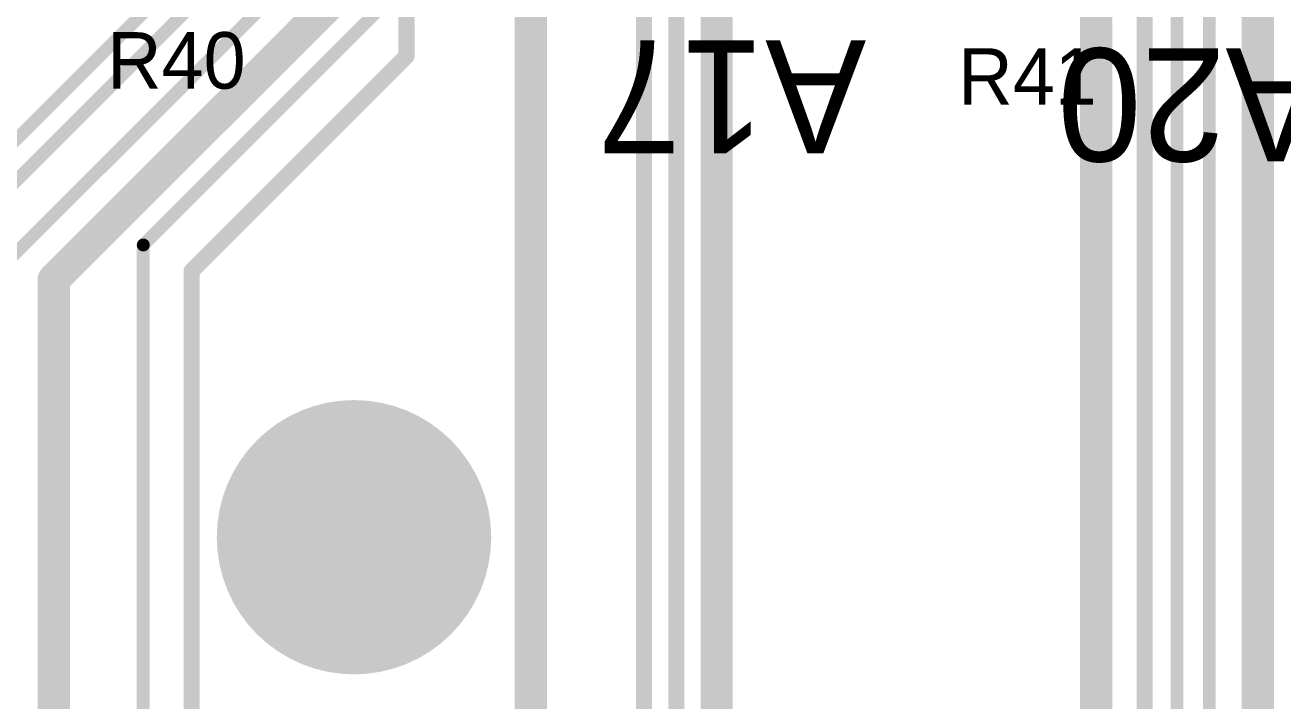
# Model space of a CAD drawing. Extents: x 11.67 to 17.2, y 3.98 to 12.28.
# Drawn here: x 14.243 to 15.021, y 6.005 to 6.423 of the extents above; entities that cross this region are included whole.
import ezdxf

# ---------------------------------------------------------------- set-up
doc = ezdxf.new("R2010")
doc.units = 0
for name, color, linetype in [('BOTTOMLAYER', 5, 'CONTINUOUS'), ('BOTTOMSOLDER', 6, 'CONTINUOUS'), ('INTERNALPLANE1', 76, 'CONTINUOUS'), ('MECHANICAL10', 56, 'CONTINUOUS'), ('MECHANICAL15', 56, 'CONTINUOUS'), ('MIDLAYER1', 16, 'CONTINUOUS'), ('MULTILAYER', 9, 'CONTINUOUS'), ('TOPLAYER', 1, 'CONTINUOUS'), ('TOPSOLDER', 216, 'CONTINUOUS')]:
    doc.layers.add(name, color=color, linetype=linetype)

msp = doc.modelspace()

# ---------------------------------------------------------------- linework, layer by layer
at = {"layer": 'BOTTOMLAYER'}
for points, const_width in [([(14.93596, 5.081), (14.93596, 7.19939)], 0.01), ([(14.90113, 5.15617), (14.90113, 7.19091)], 0.01), ([(14.67096, 5.46346), (14.67096, 6.72889)], 0.02), ([(14.55722, 5.88226), (14.55722, 6.67226)], 0.008), ([(14.64596, 5.801), (14.64596, 6.6518)], 0.01), ([(14.62596, 5.871), (14.62596, 6.64352)], 0.01)]:
    msp.add_lwpolyline(points, dxfattribs=dict(at, const_width=const_width))
at = {"layer": 'BOTTOMLAYER', "const_width": 0.06496}
msp.add_lwpolyline([(14.41395, 6.10605, 1), (14.47891, 6.10605, 1)], format="xyb", close=True, dxfattribs=at)
at = {"layer": 'BOTTOMSOLDER', "const_width": 0.06896}
msp.add_lwpolyline([(14.41195, 6.10605, 1), (14.48091, 6.10605, 1)], format="xyb", close=True, dxfattribs=at)
at = {"layer": 'INTERNALPLANE1', "const_width": 0.02}
for points in [[(14.90596, 4.01202), (14.90596, 7.401)], [(14.55596, 5.921), (14.55596, 6.451)]]:
    msp.add_lwpolyline(points, dxfattribs=at)
at = {"layer": 'INTERNALPLANE1', "const_width": 0.08496}
msp.add_lwpolyline([(14.40395, 6.10605, 1), (14.48891, 6.10605, 1)], format="xyb", close=True, dxfattribs=at)
at = {"layer": 'MIDLAYER1'}
for points, const_width in [([(14.47896, 6.404), (14.47896, 7.398)], 0.01), ([(15.00596, 5.631), (15.00596, 7.3469)], 0.02), ([(14.97596, 5.50437), (14.97596, 7.34296)], 0.008), ([(14.95596, 5.321), (14.95596, 7.3269)], 0.008), ([(14.93596, 5.281), (14.93596, 7.3069)], 0.008), ([(13.93596, 6.051), (14.37596, 6.491)], 0.008), ([(13.95596, 6.04554), (14.39396, 6.48354)], 0.008), ([(13.99596, 6.041), (14.41196, 6.457)], 0.008), ([(14.26053, 6.26557), (14.43596, 6.441)], 0.02), ([(14.31596, 6.28706), (14.45996, 6.43106)], 0.008), ([(14.34596, 6.271), (14.47896, 6.404)], 0.01), ([(14.31596, 5.08342), (14.31596, 6.28706)], 0.008), ([(14.34596, 5.021), (14.34596, 6.271)], 0.01), ([(14.26053, 5.42799), (14.26053, 6.26557)], 0.02)]:
    msp.add_lwpolyline(points, dxfattribs=dict(at, const_width=const_width))
for points, const_width in [([(14.47646, 6.404, 1), (14.48146, 6.404, 1)], 0.005), ([(14.47646, 6.404, 1), (14.48146, 6.404, 1)], 0.005), ([(14.31396, 6.28706, 1), (14.31796, 6.28706, 1)], 0.004), ([(14.31396, 6.28706, 1), (14.31796, 6.28706, 1)], 0.004), ([(14.34346, 6.271, 1), (14.34846, 6.271, 1)], 0.005), ([(14.34346, 6.271, 1), (14.34846, 6.271, 1)], 0.005), ([(14.25553, 6.26557, 1), (14.26553, 6.26557, 1)], 0.01), ([(14.25553, 6.26557, 1), (14.26553, 6.26557, 1)], 0.01), ([(14.41395, 6.10605, 1), (14.47891, 6.10605, 1)], 0.06496)]:
    msp.add_lwpolyline(points, format="xyb", close=True, dxfattribs=dict(at, const_width=const_width))
at = {"layer": 'MULTILAYER', "const_width": 0.06496}
msp.add_lwpolyline([(14.41395, 6.10605, 1), (14.47891, 6.10605, 1)], format="xyb", close=True, dxfattribs=at)
at = {"layer": 'TOPLAYER', "const_width": 0.06496}
msp.add_lwpolyline([(14.41395, 6.10605, 1), (14.47891, 6.10605, 1)], format="xyb", close=True, dxfattribs=at)
at = {"layer": 'TOPSOLDER', "const_width": 0.06896}
msp.add_lwpolyline([(14.41195, 6.10605, 1), (14.48091, 6.10605, 1)], format="xyb", close=True, dxfattribs=at)

# ---------------------------------------------------------------- texts
at = {"layer": 'MECHANICAL10'}
for s, p in [('R40', (14.29348, 6.38388)), ('R41', (14.82048, 6.37388))]:
    msp.add_text(s, height=0.035, rotation=360, dxfattribs=at).set_placement(p)
at = {"layer": 'MECHANICAL15'}
for s, p in [('A17', (14.76348, 6.41388)), ('A20', (15.04848, 6.40888))]:
    msp.add_text(s, height=0.07, rotation=180, dxfattribs=at).set_placement(p)

doc.saveas('drawing.dxf')
